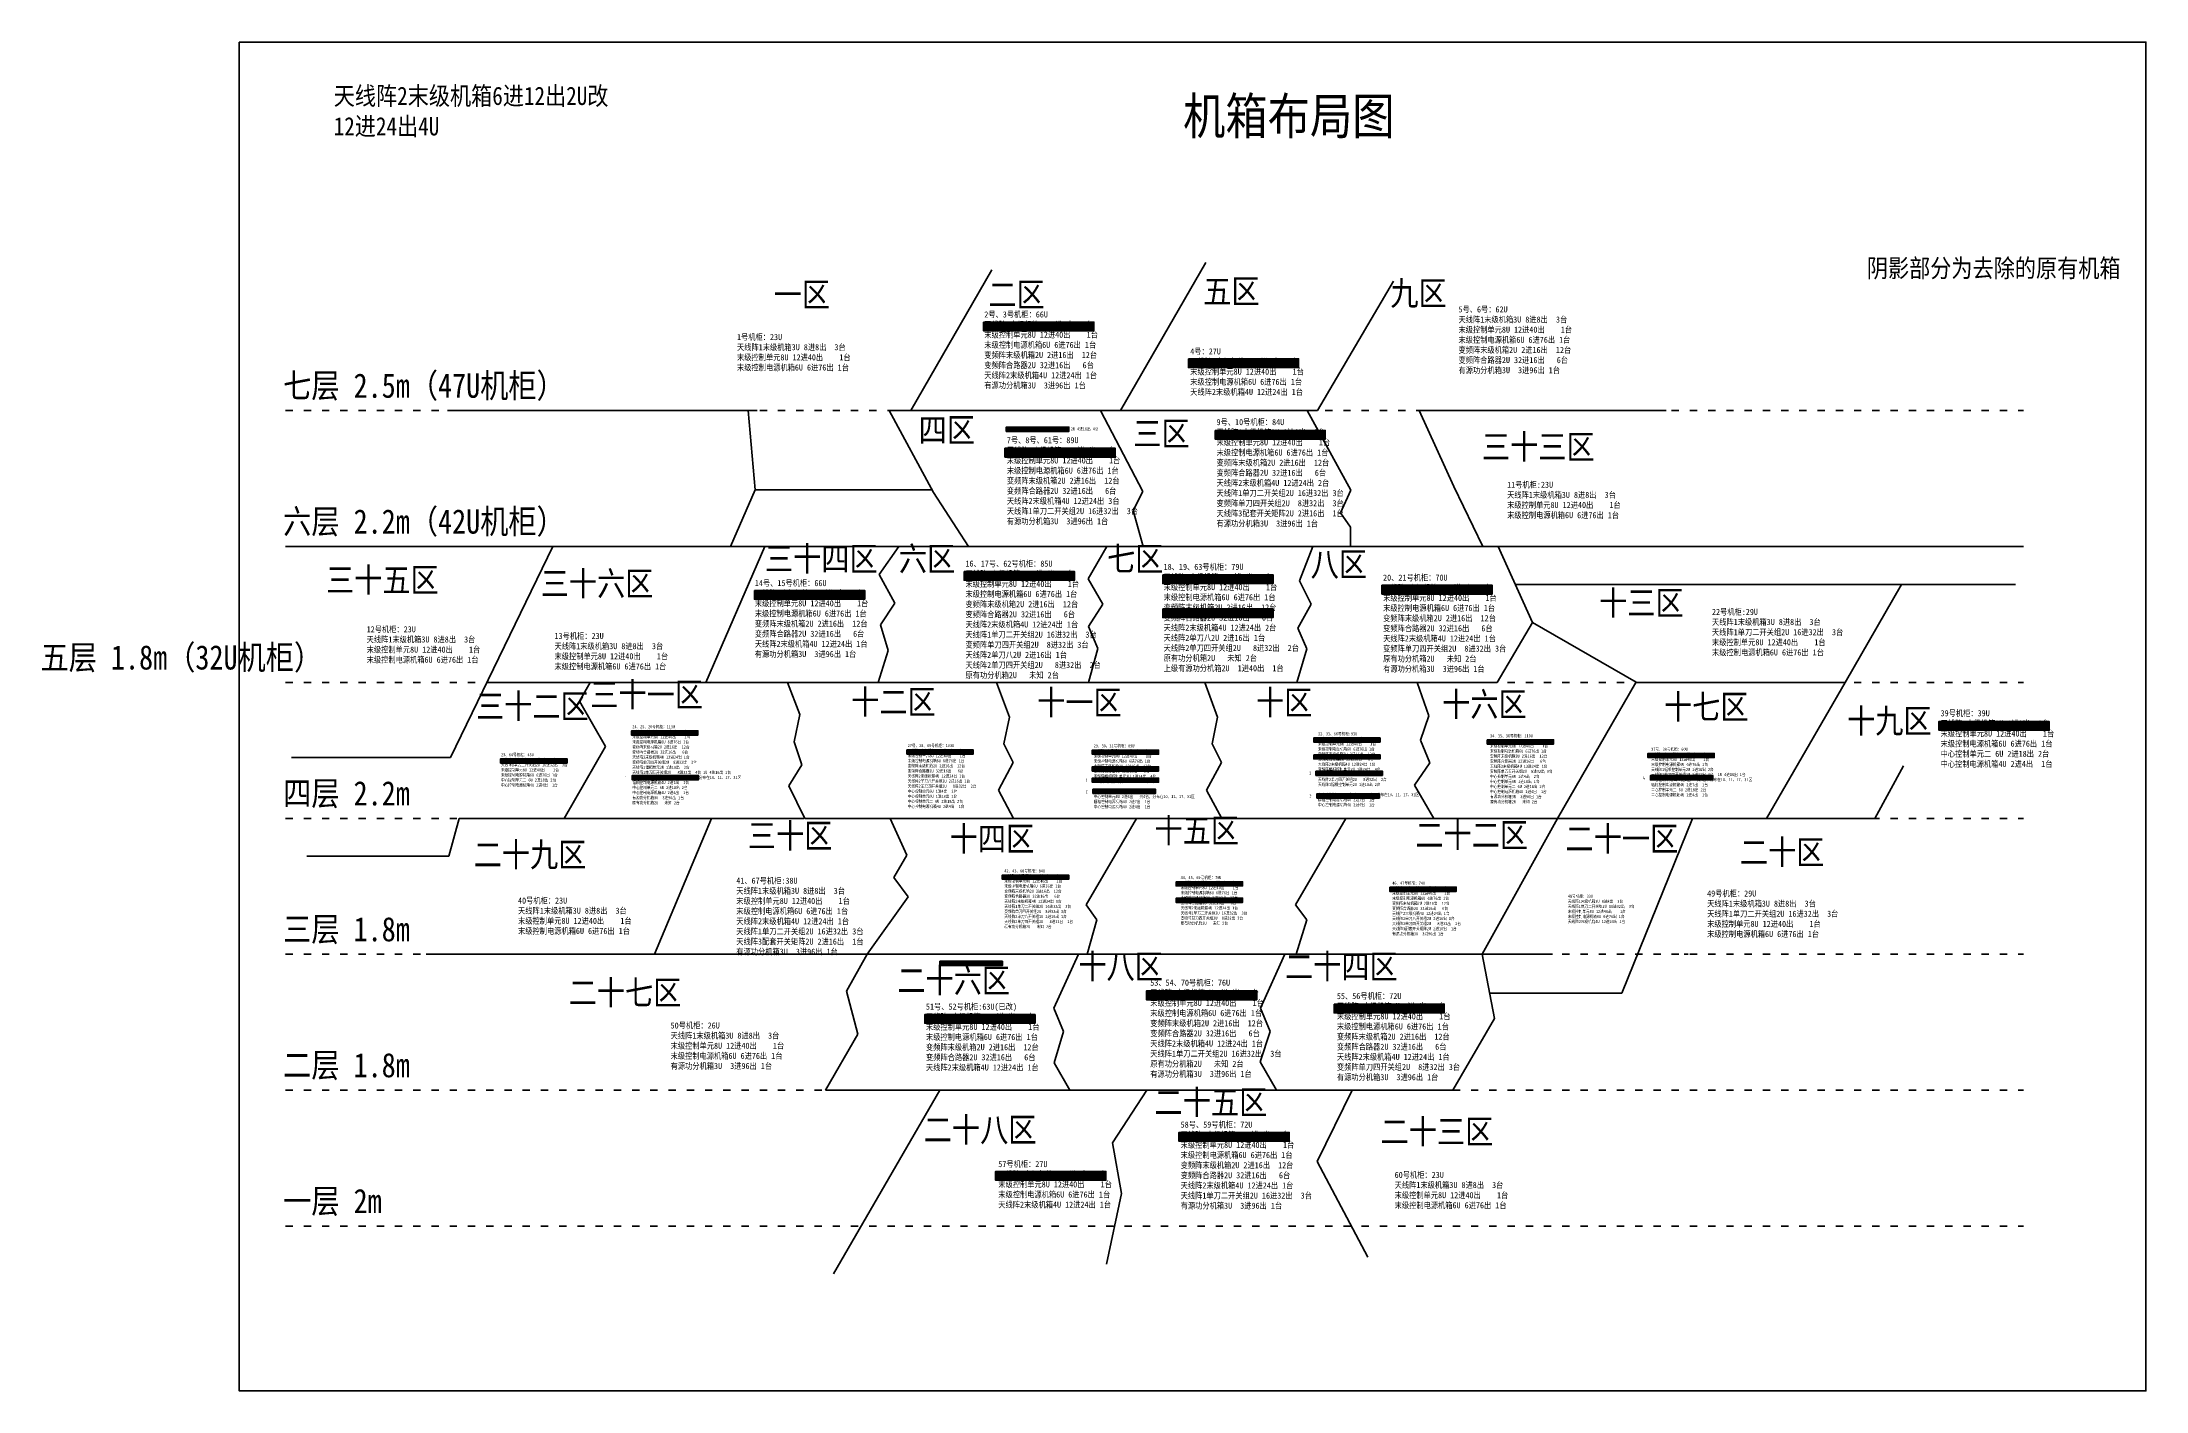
# Model space of a CAD drawing. Header units: millimetres. Extents: x 1123505 to 1158112, y -184744 to -162568.
import ezdxf

# ---------------------------------------------------------------- set-up
doc = ezdxf.new("R2010")
doc.units = ezdxf.units.MM
doc.header["$LTSCALE"] = 10
doc.linetypes.add('ACAD_ISO03W100', pattern=[30, 12, -18])
doc.layers.add('去除（黄色阴影）', color=7, linetype='Continuous')
doc.layers.add('阵1机箱布局', color=7, linetype='Continuous', lineweight=60)
doc.styles.add('20', font='', dxfattribs={"width": 0.85, "height": 60})
doc.styles.get("Standard").update_dxf_attribs({"font": 'isocp.shx', "width": 0.707, "bigfont": 'hztxt.shx'})
doc.styles.get('20').set_extended_font_data('SimSun')

msp = doc.modelspace()

# ---------------------------------------------------------------- hatches: boundary and pattern name
at = {"layer": '去除（黄色阴影）'}
h = msp.add_hatch(dxfattribs=at)
h.set_pattern_fill('ANSI31', color=3, scale=4)
h.set_pattern_definition([(45, (746030.928, -179162.505), (-8.98025612, 8.98025612), [])])
h.paths.add_polyline_path([(1138991, -167173), (1138991, -167317), (1140806, -167317), (1140806, -167173)])
h = msp.add_hatch(dxfattribs=at)
h.set_pattern_fill('ANSI31', color=3, scale=4)
h.set_pattern_definition([(45, (749400.718, -179765.465), (-8.98025612, 8.98025612), [])])
h.paths.add_polyline_path([(1142361, -167775), (1142361, -167920), (1144175, -167920), (1144175, -167775)])
h = msp.add_hatch(dxfattribs=at)
h.set_pattern_fill('ANSI31', color=3, scale=4)
h.set_pattern_definition([(45, (746405.191, -180888.912), (-8.98025612, 8.98025612), [])])
h.paths.add_polyline_path([(1140395, -168969), (1140395, -168899), (1139365, -168899), (1139365, -168969)])
h = msp.add_hatch(dxfattribs=at)
h.set_pattern_fill('ANSI31', color=3, scale=4)
h.set_pattern_definition([(45, (749838.721, -180941.671), (-8.98025612, 8.98025612), [])])
h.paths.add_polyline_path([(1142799, -168952), (1142799, -169096), (1144613, -169096), (1144613, -168952)])
h = msp.add_hatch(dxfattribs=at)
h.set_pattern_fill('ANSI31', color=3, scale=4)
h.set_pattern_definition([(45, (746384.346, -181235.318), (-8.98025612, 8.98025612), [])])
h.paths.add_polyline_path([(1139344, -169245), (1139344, -169390), (1141159, -169390), (1141159, -169245)])
h = msp.add_hatch(dxfattribs=at)
h.set_pattern_fill('ANSI31', color=3, scale=4)
h.set_pattern_definition([(45, (745711.275, -183261.163), (-8.98025612, 8.98025612), [])])
h.paths.add_polyline_path([(1138671, -171271), (1138671, -171416), (1140486, -171416), (1140486, -171271)])
h = msp.add_hatch(dxfattribs=at)
h.set_pattern_fill('ANSI31', color=3, scale=4)
h.set_pattern_definition([(45, (742262.306, -183573.84), (-8.98025612, 8.98025612), [])])
h.paths.add_polyline_path([(1135222, -171584), (1135222, -171728), (1137037, -171728), (1137037, -171584)])
h = msp.add_hatch(dxfattribs=at)
h.set_pattern_fill('ANSI31', color=3, scale=4)
h.set_pattern_definition([(45, (748978.652, -183316.695), (-8.98025612, 8.98025612), [])])
h.paths.add_polyline_path([(1141939, -171327), (1141939, -171471), (1143753, -171471), (1143753, -171327)])
h = msp.add_hatch(dxfattribs=at)
h.set_pattern_fill('ANSI31', color=3, scale=4)
h.set_pattern_definition([(45, (752585.304, -183488.595), (-8.98025612, 8.98025612), [])])
h.paths.add_polyline_path([(1145545, -171499), (1145545, -171643), (1147360, -171643), (1147360, -171499)])
h = msp.add_hatch(dxfattribs=at)
h.set_pattern_fill('ANSI31', color=1, scale=4)
h.set_pattern_definition([(45, (748978.652, -183874.549), (-8.98025612, 8.98025612), [])])
h.paths.add_polyline_path([(1141939, -171885), (1141939, -172029), (1143753, -172029), (1143753, -171885)])
h = msp.add_hatch(dxfattribs=at)
h.set_pattern_fill('ANSI31', color=3, scale=4)
h.set_pattern_definition([(45, (740239.995, -185882.153), (-8.98025612, 8.98025612), [])])
h.paths.add_polyline_path([(1134292, -173962), (1134292, -173892), (1133200, -173892), (1133200, -173962)])
h = msp.add_hatch(dxfattribs=at)
h.set_pattern_fill('ANSI31', color=3, scale=4)
h.set_pattern_definition([(45, (751462.271, -185997.879), (-8.98025612, 8.98025612), [])])
h.paths.add_polyline_path([(1145514, -174078), (1145514, -174008), (1144422, -174008), (1144422, -174078)])
h = msp.add_hatch(dxfattribs=at)
h.set_pattern_fill('ANSI31', color=3, scale=4)
h.set_pattern_definition([(45, (754315.577, -186028.984), (-8.98025612, 8.98025612), [])])
h.paths.add_polyline_path([(1148367, -174109), (1148367, -174039), (1147276, -174039), (1147276, -174109)])
h = msp.add_hatch(dxfattribs=at)
h.set_pattern_fill('ANSI31', color=3, scale=4)
h.set_pattern_definition([(45, (761745.826, -185728.474), (-8.98025612, 8.98025612), [])])
h.paths.add_polyline_path([(1154706, -173738), (1154706, -173883), (1156520, -173883), (1156520, -173738)])
h = msp.add_hatch(dxfattribs=at)
h.set_pattern_fill('ANSI31', color=3, scale=4)
h.set_pattern_definition([(45, (738087.983, -186341.083), (-8.98025612, 8.98025612), [])])
h.paths.add_polyline_path([(1132140, -174421), (1132140, -174351), (1131048, -174351), (1131048, -174421)])
h = msp.add_hatch(dxfattribs=at)
h.set_pattern_fill('ANSI31', color=3, scale=4)
h.set_pattern_definition([(45, (744771.377, -186195.323), (-8.98025612, 8.98025612), [])])
h.paths.add_polyline_path([(1138823, -174275), (1138823, -174205), (1137731, -174205), (1137731, -174275)])
h = msp.add_hatch(dxfattribs=at)
h.set_pattern_fill('ANSI31', color=3, scale=4)
h.set_pattern_definition([(45, (747820.84, -186197.713), (-8.98025612, 8.98025612), [])])
h.paths.add_polyline_path([(1141872, -174278), (1141872, -174208), (1140781, -174208), (1140781, -174278)])
h = msp.add_hatch(dxfattribs=at)
h.set_pattern_fill('ANSI31', color=1, scale=4)
h.set_pattern_definition([(45, (751462.271, -186274.047), (-8.98025612, 8.98025612), [])])
h.paths.add_polyline_path([(1145514, -174354), (1145514, -174284), (1144422, -174284), (1144422, -174354)])
h = msp.add_hatch(dxfattribs=at)
h.set_pattern_fill('ANSI31', color=3, scale=4)
h.set_pattern_definition([(45, (756959.449, -186251.95), (-8.98025612, 8.98025612), [])])
h.paths.add_polyline_path([(1151011, -174332), (1151011, -174262), (1149919, -174262), (1149919, -174332)])
h = msp.add_hatch(dxfattribs=at)
h.set_pattern_fill('ANSI31', color=3, scale=4)
h.set_pattern_definition([(45, (740251.066, -186616.865), (-8.98025612, 8.98025612), [])])
h.paths.add_polyline_path([(1134303, -174697), (1134303, -174627), (1133211, -174627), (1133211, -174697)])
h = msp.add_hatch(dxfattribs=at)
h.set_pattern_fill('ANSI31', color=1, scale=4)
h.set_pattern_definition([(45, (747820.84, -186473.327), (-8.98025612, 8.98025612), [])])
h.paths.add_polyline_path([(1141872, -174553), (1141872, -174483), (1140781, -174483), (1140781, -174553)])
h = msp.add_hatch(dxfattribs=at)
h.set_pattern_fill('ANSI31', color=1, scale=4)
h.set_pattern_definition([(45, (747820.84, -186658.371), (-8.98025612, 8.98025612), [])])
h.paths.add_polyline_path([(1141872, -174738), (1141872, -174668), (1140781, -174668), (1140781, -174738)])
h = msp.add_hatch(dxfattribs=at)
h.set_pattern_fill('ANSI31', color=1, scale=4)
h.set_pattern_definition([(45, (751500.461, -186545.228), (-8.98025612, 8.98025612), [])])
h.paths.add_polyline_path([(1145552, -174625), (1145552, -174555), (1144460, -174555), (1144460, -174625)])
h = msp.add_hatch(dxfattribs=at)
h.set_pattern_fill('ANSI31', color=3, scale=4)
h.set_pattern_definition([(45, (757000.113, -186619.11), (-8.98025612, 8.98025612), [])])
h.paths.add_polyline_path([(1150990, -174629), (1149960, -174629), (1149960, -174699), (1150990, -174699)])
h = msp.add_hatch(dxfattribs=at)
h.set_pattern_fill('ANSI31', color=3, scale=4)
h.set_pattern_definition([(45, (747831.232, -186842.006), (-8.98025612, 8.98025612), [])])
h.paths.add_polyline_path([(1141821, -174922), (1141821, -174852), (1140791, -174852), (1140791, -174922)])
h = msp.add_hatch(dxfattribs=at)
h.set_pattern_fill('ANSI31', color=3, scale=4)
h.set_pattern_definition([(45, (751514.307, -186917.244), (-8.98025612, 8.98025612), [])])
h.paths.add_polyline_path([(1145504, -174997), (1145504, -174927), (1144474, -174927), (1144474, -174997)])
h = msp.add_hatch(dxfattribs=at)
h.set_pattern_fill('ANSI31', color=3, scale=4)
h.set_pattern_definition([(45, (746340.447, -188252.681), (-8.98025612, 8.98025612), [])])
h.paths.add_polyline_path([(1140392, -176333), (1140392, -176263), (1139300, -176263), (1139300, -176333)])
h = msp.add_hatch(dxfattribs=at)
h.set_pattern_fill('ANSI31', color=3, scale=4)
h.set_pattern_definition([(45, (749200.134, -188362.953), (-8.98025612, 8.98025612), [])])
h.paths.add_polyline_path([(1143252, -176443), (1143252, -176373), (1142160, -176373), (1142160, -176443)])
h = msp.add_hatch(dxfattribs=at)
h.set_pattern_fill('ANSI31', color=3, scale=4)
h.set_pattern_definition([(45, (752713.922, -188451.386), (-8.98025612, 8.98025612), [])])
h.paths.add_polyline_path([(1146766, -176531), (1146766, -176461), (1145674, -176461), (1145674, -176531)])
h = msp.add_hatch(dxfattribs=at)
h.set_pattern_fill('ANSI31', color=1, scale=4)
h.set_pattern_definition([(45, (749200.134, -188632.238), (-8.98025612, 8.98025612), [])])
h.paths.add_polyline_path([(1143252, -176712), (1143252, -176642), (1142160, -176642), (1142160, -176712)])
h = msp.add_hatch(dxfattribs=at)
h.set_pattern_fill('ANSI31', color=3, scale=4)
h.set_pattern_definition([(45, (745313.34, -189671.356), (-8.98025612, 8.98025612), [])])
h.paths.add_polyline_path([(1139303, -177751), (1139303, -177681), (1138273, -177681), (1138273, -177751)])
h = msp.add_hatch(dxfattribs=at)
h.set_pattern_fill('ANSI31', color=3, scale=4)
h.set_pattern_definition([(45, (748710.777, -190157.553), (-8.98025612, 8.98025612), [])])
h.paths.add_polyline_path([(1141671, -178168), (1141671, -178312), (1143485, -178312), (1143485, -178168)])
h = msp.add_hatch(dxfattribs=at)
h.set_pattern_fill('ANSI31', color=3, scale=4)
h.set_pattern_definition([(45, (745064.602, -190546.827), (-8.98025612, 8.98025612), [])])
h.paths.add_polyline_path([(1138025, -178557), (1138025, -178701), (1139839, -178701), (1139839, -178557)])
h = msp.add_hatch(dxfattribs=at)
h.set_pattern_fill('ANSI31', color=3, scale=4)
h.set_pattern_definition([(45, (751796.601, -190375.392), (-8.98025612, 8.98025612), [])])
h.paths.add_polyline_path([(1144757, -178385), (1144757, -178530), (1146571, -178530), (1146571, -178385)])
h = msp.add_hatch(dxfattribs=at)
h.set_pattern_fill('ANSI31', color=3, scale=4)
h.set_pattern_definition([(45, (749246.467, -192484.412), (-8.98025612, 8.98025612), [])])
h.paths.add_polyline_path([(1142206, -180494), (1142206, -180639), (1144021, -180639), (1144021, -180494)])
h = msp.add_hatch(dxfattribs=at)
h.set_pattern_fill('ANSI31', color=3, scale=4)
h.set_pattern_definition([(45, (746229.035, -193126.165), (-8.98025612, 8.98025612), [])])
h.paths.add_polyline_path([(1139189, -181136), (1139189, -181281), (1141004, -181281), (1141004, -181136)])

# ---------------------------------------------------------------- linework, layer by layer
at = {"color": 7, "linetype": 'ByBlock'}
for p, q in [((1137793, -168628), (1139129, -166315)), ((1141243, -168628), (1142648, -166192)), ((1144486, -168628), (1145734, -166497)), ((1132208, -168628), (1130172, -168628)), ((1135270, -168628), (1132208, -168628)), ((1135233, -169927), (1135122, -168628)), ((1137439, -168628), (1138166, -169973)), ((1140914, -168628), (1137439, -168628)), ((1141609, -169955), (1140914, -168628)), ((1140914, -168628), (1144314, -168628)), ((1144314, -168628), (1145032, -169933)), ((1144314, -168628), (1144486, -168628)), ((1146159, -168628), (1146725, -169876)), ((1146159, -168628), (1150222, -168628)), ((1147206, -170863), (1146725, -169876)), ((1135233, -169927), (1134828, -170863)), ((1135233, -169927), (1138141, -169927)), ((1138166, -169973), (1138746, -170863)), ((1141452, -170272), (1141609, -169955)), ((1145032, -169933), (1144861, -170308)), ((1141619, -170863), (1141452, -170272)), ((1144861, -170308), (1145029, -170542)), ((1145029, -170542), (1145029, -170863)), ((1131905, -170863), (1128813, -170863)), ((1130223, -174329), (1131905, -170863)), ((1135396, -170863), (1134422, -173097)), ((1135396, -170863), (1134738, -170863)), ((1137275, -171320), (1137598, -170863)), ((1137598, -170863), (1138213, -170863)), ((1138213, -170863), (1141619, -170863)), ((1141021, -170863), (1140712, -171394)), ((1145029, -170863), (1141619, -170863)), ((1144189, -171425), (1144407, -170863)), ((1145029, -170863), (1147457, -170863)), ((1147457, -170863), (1148023, -172111)), ((1137532, -171792), (1137275, -171320)), ((1140712, -171394), (1140952, -171811)), ((1144382, -171812), (1144189, -171425)), ((1147740, -171487), (1155968, -171487)), ((1153163, -173097), (1154093, -171487)), ((1137297, -172147), (1137532, -171792)), ((1140952, -171811), (1140716, -172176)), ((1144164, -172203), (1144382, -171812)), ((1137424, -172573), (1137297, -172147)), ((1140716, -172176), (1140871, -172540)), ((1144310, -172543), (1144164, -172203)), ((1148023, -172111), (1147439, -173097)), ((1149725, -173093), (1148023, -172111)), ((1137259, -173097), (1137424, -172573)), ((1140871, -172540), (1140719, -173097)), ((1144143, -173097), (1144310, -172543)), ((1130821, -173097), (1131734, -173097)), ((1131734, -173097), (1132523, -173097)), ((1132523, -173097), (1132344, -173407)), ((1135766, -173097), (1132523, -173097)), ((1135970, -173621), (1135766, -173097)), ((1135766, -173097), (1137259, -173097)), ((1140719, -173097), (1137259, -173097)), ((1139207, -173097), (1139416, -173666)), ((1140719, -173097), (1146123, -173097)), ((1142841, -173666), (1142632, -173097)), ((1147439, -173097), (1146123, -173097)), ((1146123, -173097), (1146314, -173646)), ((1148433, -175331), (1149723, -173097)), ((1153163, -173097), (1149723, -173097)), ((1151873, -175331), (1153163, -173097)), ((1132344, -173407), (1132774, -174152)), ((1135876, -174073), (1135970, -173621)), ((1139416, -173666), (1139327, -174104)), ((1142752, -174104), (1142841, -173666)), ((1146314, -173646), (1146178, -174048)), ((1136001, -174450), (1135876, -174073)), ((1146178, -174048), (1146332, -174416)), ((1128464, -174329), (1127609, -174329)), ((1128464, -174329), (1130223, -174329)), ((1132774, -174152), (1132093, -175331)), ((1139479, -174410), (1139235, -174870)), ((1139327, -174104), (1139479, -174410)), ((1142660, -174870), (1142903, -174410)), ((1142903, -174410), (1142752, -174104)), ((1146332, -174416), (1146082, -174786)), ((1135789, -174794), (1136001, -174450)), ((1153654, -175331), (1154125, -174469)), ((1136052, -175331), (1135789, -174794)), ((1139235, -174870), (1139486, -175331)), ((1142910, -175331), (1142660, -174870)), ((1146082, -174786), (1146398, -175331)), ((1130196, -175950), (1130366, -175331)), ((1130366, -175331), (1132034, -175331)), ((1132034, -175331), (1132595, -175331)), ((1132595, -175331), (1133095, -175331)), ((1134673, -175331), (1132953, -175331)), ((1133579, -177566), (1134518, -175331)), ((1136035, -175331), (1134673, -175331)), ((1137455, -175331), (1136052, -175331)), ((1137731, -175936), (1137455, -175331)), ((1137455, -175331), (1144949, -175331)), ((1141510, -175331), (1140682, -176755)), ((1144949, -175331), (1144121, -176755)), ((1146398, -175331), (1144949, -175331)), ((1146398, -175331), (1148433, -175331)), ((1148433, -175331), (1147191, -177566)), ((1148433, -175331), (1151873, -175331)), ((1149489, -178206), (1150655, -175331)), ((1151873, -175331), (1153654, -175331)), ((1130196, -175950), (1127859, -175950)), ((1137518, -176306), (1137731, -175936)), ((1137750, -176621), (1137518, -176306)), ((1137079, -177566), (1137750, -176621)), ((1140682, -176755), (1140855, -176997)), ((1144121, -176755), (1144307, -176997)), ((1140855, -176997), (1140696, -177566)), ((1144307, -176997), (1144135, -177566)), ((1135107, -177566), (1129821, -177566)), ((1132165, -177566), (1132523, -177566)), ((1135107, -177566), (1137079, -177566)), ((1136735, -178172), (1137079, -177566)), ((1140551, -177566), (1137079, -177566)), ((1140147, -178452), (1140551, -177566)), ((1140551, -177566), (1143950, -177566)), ((1143950, -177566), (1143546, -178452)), ((1144135, -177566), (1143950, -177566)), ((1146785, -177566), (1144135, -177566)), ((1148352, -177566), (1146785, -177566)), ((1147394, -178621), (1147191, -177566)), ((1150583, -177566), (1150515, -177566)), ((1136926, -178877), (1136735, -178172)), ((1147314, -178206), (1149489, -178206)), ((1140305, -178835), (1140147, -178452)), ((1143546, -178452), (1143704, -178835)), ((1136926, -178877), (1136393, -179800)), ((1140152, -179348), (1140305, -178835)), ((1143704, -178835), (1143542, -179334)), ((1147394, -178621), (1146713, -179800)), ((1140409, -179800), (1140152, -179348)), ((1143542, -179334), (1143808, -179800)), ((1139833, -179800), (1136393, -179800)), ((1138270, -179800), (1136525, -182822)), ((1140409, -179800), (1139833, -179800)), ((1143808, -179800), (1140409, -179800)), ((1141115, -180668), (1141680, -179800)), ((1143808, -179800), (1144635, -179800)), ((1145055, -179800), (1144480, -180971)), ((1144635, -179800), (1146713, -179800)), ((1141260, -181498), (1141115, -180668)), ((1144480, -180971), (1145315, -182544)), ((1141012, -182662), (1141260, -181498))]:
    msp.add_line(p, q, dxfattribs=at)
at = {"color": 7, "linetype": 'ACAD_ISO03W100'}
msp.add_line((1127510, -168628), (1156098, -168628), dxfattribs=at)
at = {"color": 1, "linetype": 'ACAD_ISO03W100'}
for p, q in [((1127510, -168628), (1156098, -168628)), ((1127510, -170863), (1156098, -170863)), ((1127510, -173097), (1156098, -173097)), ((1127510, -173097), (1156098, -173097)), ((1127510, -175331), (1156098, -175331)), ((1127510, -177566), (1156098, -177566)), ((1127510, -177566), (1156098, -177566)), ((1127510, -179800), (1156098, -179800)), ((1127510, -179800), (1156098, -179800)), ((1127510, -182034), (1156098, -182034)), ((1127510, -182034), (1156098, -182034))]:
    msp.add_line(p, q, dxfattribs=at)
at = {"color": 7}
msp.add_line((1127510, -170863), (1156098, -170863), dxfattribs=at)
msp.add_lwpolyline([(1126748, -162568), (1158112, -162568), (1158112, -184744), (1126748, -184744)], close=True, dxfattribs=at)
at = {"layer": '去除（黄色阴影）', "color": 3}
for points in [[(1138991, -167173), (1140806, -167173), (1140806, -167317), (1138991, -167317)], [(1142361, -167775), (1144175, -167775), (1144175, -167920), (1142361, -167920)], [(1139365, -168899), (1140395, -168899), (1140395, -168969), (1139365, -168969)], [(1142799, -168952), (1144613, -168952), (1144613, -169096), (1142799, -169096)], [(1139344, -169245), (1141159, -169245), (1141159, -169390), (1139344, -169390)], [(1138671, -171271), (1140486, -171271), (1140486, -171416), (1138671, -171416)], [(1135222, -171584), (1137037, -171584), (1137037, -171728), (1135222, -171728)], [(1141939, -171327), (1143753, -171327), (1143753, -171471), (1141939, -171471)], [(1145545, -171499), (1147360, -171499), (1147360, -171643), (1145545, -171643)], [(1133200, -173892), (1134292, -173892), (1134292, -173962), (1133200, -173962)], [(1144422, -174008), (1145514, -174008), (1145514, -174078), (1144422, -174078)], [(1147276, -174039), (1148367, -174039), (1148367, -174109), (1147276, -174109)], [(1154706, -173738), (1156520, -173738), (1156520, -173883), (1154706, -173883)], [(1131048, -174351), (1132140, -174351), (1132140, -174421), (1131048, -174421)], [(1137731, -174205), (1138823, -174205), (1138823, -174275), (1137731, -174275)], [(1140781, -174208), (1141872, -174208), (1141872, -174278), (1140781, -174278)], [(1149919, -174262), (1151011, -174262), (1151011, -174332), (1149919, -174332)], [(1133211, -174627), (1134303, -174627), (1134303, -174697), (1133211, -174697)], [(1149960, -174629), (1150990, -174629), (1150990, -174699), (1149960, -174699)], [(1140791, -174852), (1141821, -174852), (1141821, -174922), (1140791, -174922)], [(1144474, -174927), (1145504, -174927), (1145504, -174997), (1144474, -174997)], [(1139300, -176263), (1140392, -176263), (1140392, -176333), (1139300, -176333)], [(1142160, -176373), (1143252, -176373), (1143252, -176443), (1142160, -176443)], [(1145674, -176461), (1146766, -176461), (1146766, -176531), (1145674, -176531)], [(1138273, -177681), (1139303, -177681), (1139303, -177751), (1138273, -177751)], [(1141671, -178168), (1143485, -178168), (1143485, -178312), (1141671, -178312)], [(1138025, -178557), (1139839, -178557), (1139839, -178701), (1138025, -178701)], [(1144757, -178385), (1146571, -178385), (1146571, -178530), (1144757, -178530)], [(1142206, -180494), (1144021, -180494), (1144021, -180639), (1142206, -180639)], [(1139189, -181136), (1141004, -181136), (1141004, -181281), (1139189, -181281)]]:
    msp.add_lwpolyline(points, close=True, dxfattribs=at)
at = {"layer": '去除（黄色阴影）', "color": 1}
for points in [[(1141939, -171885), (1143753, -171885), (1143753, -172029), (1141939, -172029)], [(1144422, -174284), (1145514, -174284), (1145514, -174354), (1144422, -174354)], [(1140781, -174483), (1141872, -174483), (1141872, -174553), (1140781, -174553)], [(1140781, -174668), (1141872, -174668), (1141872, -174738), (1140781, -174738)], [(1144460, -174555), (1145552, -174555), (1145552, -174625), (1144460, -174625)], [(1142160, -176642), (1143252, -176642), (1143252, -176712), (1142160, -176712)]]:
    msp.add_lwpolyline(points, close=True, dxfattribs=at)

# ---------------------------------------------------------------- texts
at = {"color": 3, "char_height": 300, "attachment_point": 1, "style": '20'}
for s, width, insert in [('天线阵2末级机箱6进12出2U改12进24出4U', 4582.82, (1128302, -163302)), ('\\pi5236.2;阴影部分为去除的原有机箱', 14010.98, (1148285, -166135))]:
    msp.add_mtext_dynamic_manual_height_columns(s, width=width, gutter_width=300, heights=[0], dxfattribs=dict(at, insert=insert))
at = {"color": 7, "attachment_point": 1, "style": '20'}
for s, width, insert, char_height in [('\\pi5236.1;机箱布局图', 14010.98, (1137038, -163484), 600), ('五区', 4558.23, (1142605, -166466), 400), ('九区', 4558.23, (1145683, -166497), 400), ('一区', 4558.23, (1135538, -166517), 400), ('二区', 4558.23, (1139071, -166518), 400), ('四区', 4558.23, (1137924, -168746), 400), ('三区', 4558.23, (1141454, -168806), 400), ('三十三区', 4558.23, (1147189, -169022), 400), ('三十四区', 4558.23, (1135396, -170863), 400), ('六区', 4558.23, (1137598, -170863), 400), ('七区', 4558.23, (1141024, -170863), 400), ('八区', 4558.23, (1144372, -170953), 400), ('三十五区', 4558.23, (1128176, -171212), 400), ('三十六区', 4558.23, (1131707, -171270), 400), ('十三区', 4558.23, (1149117, -171588), 400), ('三十二区', 4558.23, (1130644, -173286), 400), ('三十一区', 4558.23, (1132523, -173097), 400), ('十二区', 4558.23, (1136814, -173216), 400), ('十一区', 4558.23, (1139872, -173226), 400), ('十区', 4558.23, (1143473, -173226), 400), ('十六区', 4558.23, (1146534, -173256), 400), ('十七区', 4558.23, (1150184, -173296), 400), ('十九区', 4558.23, (1153195, -173529), 400), ('三十区', 4558.23, (1135114, -175416), 400), ('十四区', 4558.23, (1138434, -175466), 400), ('十五区', 4558.23, (1141804, -175331), 400), ('二十二区', 4558.23, (1146094, -175406), 400), ('二十一区', 4558.23, (1148564, -175466), 400), ('二十九区', 4558.23, (1130604, -175728), 400), ('二十区', 4558.23, (1151433, -175687), 400), ('十八区', 4558.23, (1140551, -177566), 400), ('二十四区', 4558.23, (1143950, -177566), 400), ('二十六区', 4558.23, (1137574, -177796), 400), ('二十七区 ', 4558.23, (1132166, -177996), 400), ('二十五区', 4558.23, (1141804, -179800), 400), ('二十八区', 4558.23, (1138008, -180250), 400), ('二十三区', 4558.23, (1145522, -180282), 400)]:
    msp.add_mtext_dynamic_manual_height_columns(s, width=width, gutter_width=300, heights=[0], dxfattribs=dict(at, insert=insert, char_height=char_height))
at = {"color": 7, "linetype": 'ByBlock', "char_height": 400, "attachment_point": 1, "style": '20'}
for s, insert in [('七层 2.5m{\\C1;（47U机柜）}', (1127470, -168016)), ('六层 2.2m{\\C1;（42U机柜）}', (1127470, -170250)), ('五层 1.8m{\\C1;（32U机柜）}', (1123479, -172484)), ('四层 2.2m', (1127470, -174719)), ('三层 1.8m', (1127470, -176953)), ('二层 1.8m', (1127470, -179188)), ('一层 2m', (1127470, -181422))]:
    msp.add_mtext_dynamic_manual_height_columns(s, width=7134.18, gutter_width=300, heights=[0], dxfattribs=dict(at, insert=insert))
at = {"layer": '去除（黄色阴影）', "color": 3, "char_height": 55.9, "attachment_point": 1}
for s, insert in [('1', (1133091, -174637)), ('4', (1149840, -174639)), ('2', (1140671, -174862)), ('3', (1144354, -174937))]:
    msp.add_mtext_dynamic_manual_height_columns(s, width=220, gutter_width=12.5, heights=[0], dxfattribs=dict(at, insert=insert))
at = {"layer": '去除（黄色阴影）', "color": 1, "char_height": 55.9, "attachment_point": 1}
for s, insert in [('1', (1140671, -174676)), ('2', (1144350, -174563))]:
    msp.add_mtext_dynamic_manual_height_columns(s, width=220, gutter_width=12.5, heights=[0], dxfattribs=dict(at, insert=insert))
at = {"layer": '阵1机箱布局', "color": 3, "attachment_point": 1, "style": '20'}
for s, width, insert, char_height in [('{\\C256;2号、3号机柜：66U\\P}天线阵1末级机箱3U 8进8出  3台\\P{\\C256;末级控制单元8U 12进40出    1台\\P末级控制电源机箱6U 6进76出 1台\\P\\C1;变频阵末级机箱2U 2进16出  12台\\P变频阵合路器2U 32进16出   6台\\P\\C6;天线阵2末级机箱4U 12进24出 1台\\C256;\\P\\C6;有源功分机箱3U  3进96出 1台}', 8561.05, (1139004, -166996), 100), ('{\\C256;\\P5号、6号：62U\\P}天线阵1末级机箱3U 8进8出  3台\\P{\\C256;末级控制单元8U 12进40出    1台\\P末级控制电源机箱6U 6进76出 1台\\P\\C1;变频阵末级机箱2U 2进16出  12台\\P变频阵合路器2U 32进16出   6台\\P\\C6;有源功分机箱3U  3进96出 1台}', 8561.05, (1146804, -166746), 100), ('1号机柜：23U{\\C7;\\P}天线阵1末级机箱3U 8进8出  3台\\P{\\C256;末级控制单元8U 12进40出    1台\\P末级控制电源机箱6U 6进76出 1台}', 8561.05, (1134936, -167368), 100), ('{\\C6;\\P\\C5;4号：27U\\P}天线阵1末级机箱3U 8进8出  3台\\P{\\C256;末级控制单元8U 12进40出    1台\\P末级控制电源机箱6U 6进76出 1台\\P\\C6;天线阵2末级机箱4U 12进24出 1台}', 8561.05, (1142391, -167437), 100), ('{\\C6;9号、10号机柜：84U\\P}天线阵1末级机箱3U 8进8出  3台\\P{\\C256;末级控制单元8U 12进40出    1台\\P末级控制电源机箱6U 6进76出 1台\\P\\C1;变频阵末级机箱2U 2进16出  12台\\P变频阵合路器2U 32进16出   6台\\P\\C6;天线阵2末级机箱4U 12进24出 2台\\P}天线阵1单刀二开关组2U 16进32出 3台\\P{\\C1;变频阵单刀四开关组2U  8进32出  3台\\P\\C5;天线阵3配套开关矩阵2U 2进16出  1台\\P\\C6;有源功分机箱3U  3进96出 1台}', 8561.05, (1142824, -168766), 100), ('天线阵1单刀四开关组1U 4进16出 1台 2U 4进16出 4台', 8809.66, (1139365, -168903), 50), ('{\\C6;\\P7号、8号\\C32;\\c2648525;、61\\C6;号：89U\\P}天线阵1末级机箱3U 8进8出  3台\\P{\\C256;末级控制单元8U 12进40出    1台\\P末级控制电源机箱6U 6进76出 1台\\P\\C1;变频阵末级机箱2U 2进16出  12台\\P变频阵合路器2U 32进16出   6台\\P\\C6;天线阵2末级机箱4U 12进24出 3台\\P}天线阵1单刀二开关组2U 16进32出  3台\\P{\\C6;有源功分机箱3U  3进96出 1台}', 8561.05, (1139374, -168896), 100), ('{\\C5;11号机柜:23U\\P}天线阵1末级机箱3U 8进8出  3台\\P{\\C256;末级控制单元8U 12进40出    1台\\P末级控制电源机箱6U 6进76出 1台}', 8561.05, (1147604, -169796), 100), ('{\\C6;\\P16、17号\\C32;\\c2648525;、62\\C6;号机柜：85U\\P}天线阵1末级机箱3U 8进8出  3台{\\C256;\\P末级控制单元8U 12进40出    1台\\P末级控制电源机箱6U 6进76出 1台\\P\\C1;变频阵末级机箱2U 2进16出  12台\\P变频阵合路器2U 32进16出   6台\\P\\C6;天线阵2末级机箱4U 12进24出 1台\\P}天线阵1单刀二开关组2U 16进32出  3台\\P{\\C1;变频阵单刀四开关组2U  8进32出 3台\\C6;\\P天线阵2单刀八2U 2进16出 1台\\P天线阵2单刀四开关组2U   8进32出  2台\\P原有功分机箱2U   未知 2台}', 2330, (1138694, -170926), 100), ('{\\C6;18、19\\C32;\\c2648525;、63\\C6;号机柜：79U\\P}天线阵1末级机箱3U 8进8出  3台\\P{\\C256;末级控制单元8U 12进40出    1台\\P末级控制电源机箱6U 6进76出 1台\\P\\C1;变频阵末级机箱2U 2进16出  12台\\P变频阵合路器2U 32进16出   6台\\P\\C6;天线阵2末级机箱4U 12进24出 2台\\P天线阵2单刀八2U 2进16出 1台\\P天线阵2单刀四开关组2U   8进32出  2台\\P原有功分机箱2U   未知 2台\\P上级有源功分机箱2U  1进40出  1台}', 2758.63, (1141954, -171146), 100), ('{\\C256;\\P14号、15号机柜：66U\\P}天线阵1末级机箱3U 8进8出  3台\\P{\\C256;末级控制单元8U 12进40出    1台\\P末级控制电源机箱6U 6进76出 1台\\P\\C1;变频阵末级机箱2U 2进16出  12台\\P变频阵合路器2U 32进16出   6台\\P\\C6;天线阵2末级机箱4U 12进24出 1台\\P有源功分机箱3U  3进96出 1台}', 8561.05, (1135229, -171246), 100), ('{\\C6;\\P20、21号机柜：70U\\P}天线阵1末级机箱3U 8进8出  3台\\P{\\C256;末级控制单元8U 12进40出    1台\\P末级控制电源机箱6U 6进76出 1台\\P\\C1;变频阵末级机箱2U 2进16出  12台\\P变频阵合路器2U 32进16出   6台\\P\\C6;天线阵2末级机箱4U 12进24出 1台\\P\\C1;变频阵单刀四开关组2U  8进32出 3台\\C6;\\P原有功分机箱2U   未知 2台\\P有源功分机箱3U  3进96出 1台}', 2372.87, (1145564, -171156), 100), ('22号机柜:29U\\P天线阵1末级机箱3U 8进8出  3台\\P天线阵1单刀二开关组2U 16进32出  3台\\P{\\C256;末级控制单元8U 12进40出    1台\\P末级控制电源机箱6U 6进76出 1台}', 8809.66, (1150974, -171886), 100), ('{\\C256;\\P\\C5;12号机柜：23U\\P}天线阵1末级机箱3U 8进8出  3台\\P{\\C256;末级控制单元8U 12进40出    1台\\P末级控制电源机箱6U 6进76出 1台}', 8561.05, (1128844, -172006), 100), ('{\\C256;\\P\\C5;13号机柜：23U\\P}天线阵1末级机箱3U 8进8出  3台\\P{\\C256;末级控制单元8U 12进40出    1台\\P末级控制电源机箱6U 6进76出 1台}', 8561.05, (1131934, -172116), 100), ('{\\C256;\\P39号机柜：39U\\P}天线阵1末级机箱3U 8进8出  3台\\P{\\C256;末级控制单元8U 12进40出    1台\\P末级控制电源机箱6U 6进76出 1台\\P中心控制单元二 6U 2进18出 2台\\P中心控制电源机箱4U 2进4出  1台}', 8561.05, (1154734, -173386), 100), ('{\\C256;\\P24、25、26号机柜：113U\\P}天线阵1末级机箱3U 8进8出  3台{\\C256;\\P末级控制单元8U 12进40出    1台\\P末级控制电源机箱6U 6进76出 1台\\P\\C1;变频阵末级机箱2U 2进16出  12台\\P变频阵合路器2U 32进16出   6台\\P\\C6;天线阵2末级机箱4U 12进24出 1台\\C256;\\P\\C1;变频阵单刀四开关组2U  8进32出  3台\\P}天线阵1幅相单元2U 1进18出  2台\\P天线阵1单刀四开关组2U   8进32出  4台 1U 4进16出 1台\\P{\\C256;中心控制单元4U 2进6出   1台 共4台，分布在10、11、17、31区\\P幅相控制电源机箱4U 2进7出  1台\\P中心控制单元二 6U 2进18出 2台\\P中心控制电源机箱4U 2进4出  1台\\P\\C6;有源功分机箱3U  3进96出 1台\\P原有功分机箱2U   未知 2台}', 8809.66, (1133214, -173716), 50), ('32、33{\\C32;\\c2648525;、66}号机柜:93U\\P天线阵1末级机箱3U 8进8出  3台\\P{\\C256;末级控制单元8U 12进40出    1台\\P末级控制电源机箱6U 6进76出 1台\\P\\C1;变频阵末级机箱2U 2进16出  12台\\P变频阵合路器2U 32进16出   6台\\P\\C6;天线阵2末级机箱4U 12进24出 1台}\\P{\\C1;变频阵幅相控制单元2U 1进24出  4台\\C6;\\P天线阵2单刀八开关组2U 2进16出 1台\\P天线阵2单刀四开关组2U   8进32出  2台\\P}天线阵1幅相控制单元2U 1进18出 2台\\P\\P{\\C256;中心控制单元4U 2进6出   共4台，分布在10、11、17、31区\\P幅相控制电源机箱4U 2进7出  1台\\P中心控制电源机箱4U 2进4出  1台}', 8561.05, (1144494, -173916), 50), ('{\\C256;\\P34、35、36号机柜：110U\\P}天线阵1末级机箱3U 8进8出  3台\\P{\\C256;末级控制单元8U 12进40出    1台\\P末级控制电源机箱6U 6进76出 1台\\P\\C1;变频阵末级机箱2U 2进16出  12台\\P变频阵合路器2U 32进16出   6台\\P\\C6;天线阵2末级机箱4U 12进24出 1台\\C256;\\P\\C1;变频阵单刀四开关组2U  8进32出 3台\\P\\C256;中心控制单元6U 1进4出  2台\\P中心控制单元6U 1进18出 1台\\P中心控制单元二 6U 2进18出 2台\\P中心控制电源机箱4U 2进4出  1台\\P\\C6;有源功分机箱3U  3进96出 1台\\P原有功分机箱2U   未知 2台}', 8561.05, (1147324, -173866), 50), ('{\\C256;\\P23\\C32;\\c2648525;、64\\C256;号机柜：45U\\P}天线阵1末级机箱3U 8进8出  3台\\P天线阵1单刀二开关组2U 16进32出  3台\\P{\\C256;末级控制单元8U 12进40出    1台\\P末级控制电源机箱6U 6进76出 1台\\P中心控制单元二 6U 2进18出 2台\\P中心控制电源机箱4U 2进4出  1台}', 8809.66, (1131054, -174176), 50), ('{\\C6;\\P27号、28\\C32;\\c2648525;、65\\C6;号机柜：103U\\P}天线阵1末级机箱3U 8进8出  3台{\\C256;\\P末级控制单元8U 12进40出    1台\\P末级控制电源机箱6U 6进76出 1台\\P\\C1;变频阵末级机箱2U 2进16出  12台\\P变频阵合路器2U 32进16出   6台\\P\\C6;天线阵2末级机箱4U 12进24出 1台\\P天线阵2单刀八开关组2U 2进16出 1台\\P天线阵2单刀四开关组2U   8进32出  2台\\P\\C256;中心控制单元6U 1进4出  2台\\P中心控制单元6U 1进18出 1台\\P中心控制单元二 6U 2进18出 2台\\P中心控制电源机箱4U 2进4出  1台}', 8809.66, (1137744, -174026), 50), ('{\\C256;\\P29、30、31号机柜：89U\\P}天线阵1末级机箱3U 8进8出  3台{\\C256;\\P末级控制单元8U 12进40出    1台\\P末级控制电源机箱6U 6进76出 1台\\P\\C1;变频阵末级机箱2U 2进16出  12台\\P变频阵合路器2U 32进16出   6台\\P变频阵幅相控制单元2U 1进24出  4台\\C6;\\P}天线阵1幅相控制单元2U 1进18出 2台\\P\\P{\\C256;中心控制电源机箱6U    1进6出  1台  \\P中心控制单元4U 2进6出   共4台，分布在10、11、17、31区\\P幅相控制电源机箱4U 2进7出  1台\\P中心控制电源机箱4U 2进4出  1台}', 8809.66, (1140804, -174031), 50), ('{\\C6;\\P37号、38号机柜：60U\\P}天线阵1末级机箱3U 8进8出  3台{\\C256;\\P末级控制单元8U 12进40出    1台\\P末级控制电源机箱6U 6进76出 1台\\C6;\\P}天线阵1幅相控制单元2U 1进18出 2台\\P天线阵1单刀四开关组2U 8进32出 4台  1U 4进16出 1台\\P{\\C256;中心控制单元4U 2进6出   共4台，分布在10、11、17、31区\\P幅相控制电源机箱4U 2进7出  1台\\P中心控制单元二 6U 2进18出 2台\\P中心控制电源机箱4U 2进4出  1台}', 8561.05, (1149974, -174086), 50), ('41{\\C32;\\c2648525;、67}号机柜:38U\\P天线阵1末级机箱3U 8进8出  3台\\P{\\C256;末级控制单元8U 12进40出    1台\\P末级控制电源机箱6U 6进76出 1台}\\P{\\C6;天线阵2末级机箱4U 12进24出 1台}\\P天线阵1单刀二开关组2U 16进32出 3台\\P{\\C5;天线阵3配套开关矩阵2U 2进16出  1台\\P\\C6;有源功分机箱3U  3进96出 1台}', 8561.05, (1134924, -176306), 100), ('{\\C5;\\P42、43\\C32;\\c2648525;、68\\C5;号机柜：84U\\P}天线阵1末级机箱3U 8进8出  3台\\P{\\C256;末级控制单元8U 12进40出    1台\\P末级控制电源机箱6U 6进76出 1台\\P\\C1;变频阵末级机箱2U 2进16出  12台\\P变频阵合路器2U 32进16出   6台\\P\\C6;天线阵2末级机箱4U 12进24出 1台\\C5;\\P}天线阵1单刀二开关组2U 16进32出  3台\\P{\\C1;变频阵单刀四开关组2U  8进32出 3台\\C6;\\P天线阵2单刀八开关组1U 2进16出 1台\\P天线阵2单刀四开关组2U   8进32出  2台\\P原有功分机箱2U   未知 2台}', 1894, (1139334, -176086), 50), ('{\\C6;\\P44、45\\C32;\\c2648525;、69\\C6;号机柜：79U\\P}天线阵1末级机箱3U 8进8出  3台\\P{\\C256;末级控制单元8U 12进40出    1台\\P末级控制电源机箱6U 6进76出 1台\\P\\C1;变频阵末级机箱2U 2进16出  12台\\P变频阵合路器2U 32进16出   6台\\P\\C6;天线阵2末级机箱4U 12进24出 1台\\P}天线阵1单刀二开关组2U 16进32出  3台\\P{\\C1;变频阵单刀四开关组2U  8进32出 3台\\P\\C6;原有功分机箱2U   未知 2台}', 8561.05, (1142234, -176196), 50), ('{\\C6;\\P46、47号机柜：74U\\P}天线阵1末级机箱3U 8进8出  3台\\P{\\C256;末级控制单元8U 12进40出    1台\\P末级控制电源机箱6U 6进76出 1台\\P\\C1;变频阵末级机箱2U 2进16出  12台\\P变频阵合路器2U 32进16出   6台\\P\\C6;天线阵2末级机箱4U 12进24出 1台\\P天线阵2单刀八开关组2U 2进16出 1台\\P天线阵2单刀四开关组2U   8进32出  2台\\P\\C5;天线阵3配套开关矩阵2U 2进16出  1台\\P\\C6;有源功分机箱3U  3进96出 1台}', 1752.31, (1145714, -176286), 50), ('{\\C2;\\P\\C5;40号机柜：23U\\P}天线阵1末级机箱3U 8进8出  3台\\P{\\C256;末级控制单元8U 12进40出    1台\\P末级控制电源机箱6U 6进76出 1台}', 8561.05, (1131334, -176466), 100), ('48号机柜：33U\\P天线阵1末级机箱3U 8进8出  3台\\P天线阵1单刀二开关组2U 16进32出  3台\\P{\\C256;末级控制单元8U 12进40出    1台\\P末级控制电源机箱6U 6进76出 1台\\P\\C6;天线阵2末级机箱4U 12进24出 1台}', 8561.05, (1148604, -176586), 50), ('49号机柜：29U\\P天线阵1末级机箱3U 8进8出  3台\\P天线阵1单刀二开关组2U 16进32出  3台\\P{\\C256;末级控制单元8U 12进40出    1台\\P末级控制电源机箱6U 6进76出 1台}', 8561.05, (1150894, -176516), 100), ('天线阵1单刀四开关组1U 4进16出 9台', 8809.66, (1138273, -177686), 50), ('{\\C6;\\P53、54\\C32;\\c2648525;、70\\C6;号机柜：76U\\P}天线阵1末级机箱3U 8进8出  3台\\P{\\C256;末级控制单元8U 12进40出    1台\\P末级控制电源机箱6U 6进76出 1台\\P\\C1;变频阵末级机箱2U 2进16出  12台\\P变频阵合路器2U 32进16出   6台\\P\\C6;天线阵2末级机箱4U 12进24出 1台\\P}天线阵1单刀二开关组2U 16进32出  3台\\P{\\C6;原有功分机箱2U   未知 2台\\P有源功分机箱3U  3进96出 1台}', 8561.05, (1141734, -177816), 100), ('{\\C6;\\P55、56号机柜：72U\\P}天线阵1末级机箱3U 8进8出  3台\\P{\\C256;末级控制单元8U 12进40出    1台\\P末级控制电源机箱6U 6进76出 1台\\P\\C1;变频阵末级机箱2U 2进16出  12台\\P变频阵合路器2U 32进16出   6台\\P\\C6;天线阵2末级机箱4U 12进24出 1台\\P\\C1;变频阵单刀四开关组2U  8进32出 3台\\P\\C6;有源功分机箱3U  3进96出 1台}', 8561.05, (1144804, -178036), 100), ('51号、52号机柜:63U(已改)\\P天线阵1末级机箱3U 8进8出  3台\\P{\\C256;末级控制单元8U 12进40出    1台\\P末级控制电源机箱6U 6进76出 1台\\P\\C1;变频阵末级机箱2U 2进16出  12台\\P变频阵合路器2U 32进16出   6台\\P\\C6;天线阵2末级机箱4U 12进24出 1台}', 8561.05, (1138044, -178376), 100), ('{\\C256;50号机柜：26U\\P}天线阵1末级机箱3U 8进8出  3台\\P{\\C256;末级控制单元8U 12进40出    1台\\P末级控制电源机箱6U 6进76出 1台\\P\\C6;有源功分机箱3U  3进96出 1台}', 8561.05, (1133844, -178686), 100), ('{\\C256;58号、59号机柜：72U\\P}天线阵1末级机箱3U 8进8出  3台\\P{\\C256;末级控制单元8U 12进40出    1台\\P末级控制电源机箱6U 6进76出 1台\\P\\C1;变频阵末级机箱2U 2进16出  12台\\P变频阵合路器2U 32进16出   6台\\P\\C6;天线阵2末级机箱4U 12进24出 1台\\C256;\\P}天线阵1单刀二开关组2U 16进32出  3台\\P{\\C6;有源功分机箱3U  3进96出 1台}', 8561.05, (1142234, -180316), 100), ('{\\C5;57号机柜：27U\\C2;\\P}天线阵1末级机箱3U 8进8出  3台\\P{\\C256;末级控制单元8U 12进40出    1台\\P末级控制电源机箱6U 6进76出 1台\\P\\C6;天线阵2末级机箱4U 12进24出 1台}', 8561.05, (1139234, -180965), 100), ('{\\C6;\\P\\C5;60号机柜：23U\\P}天线阵1末级机箱3U 8进8出  3台\\P{\\C256;末级控制单元8U 12进40出    1台\\P末级控制电源机箱6U 6进76出 1台}', 8561.05, (1145754, -180976), 100)]:
    msp.add_mtext_dynamic_manual_height_columns(s, width=width, gutter_width=300, heights=[0], dxfattribs=dict(at, insert=insert, char_height=char_height))

doc.saveas('drawing.dxf')
